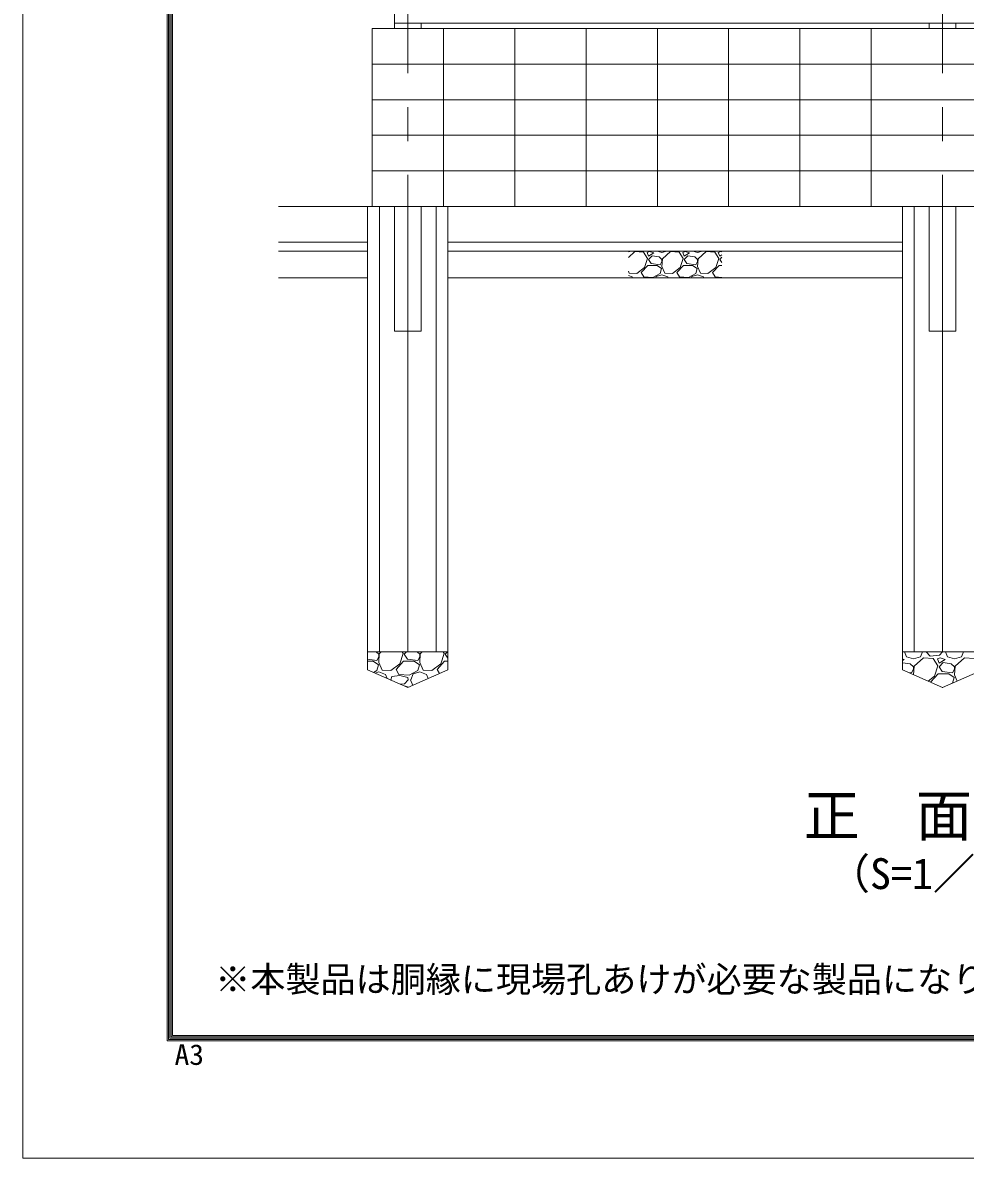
# Model space of a CAD drawing. Units: millimetres at full size, with parts at other scales. Extents: x -12600 to 12600, y -8910 to 8910.
# Drawn here: x -12600 to -7313, y -8910 to -2536 of the extents above; entities that cross this region are included whole.
import ezdxf
from ezdxf.enums import TextEntityAlignment as Align

# ---------------------------------------------------------------- set-up
doc = ezdxf.new("R2010")
doc.units = ezdxf.units.MM
doc.header["$LTSCALE"] = 30
doc.linetypes.add('USER1', pattern=[50.8, 31.75, -6.35, 6.35, -6.35])
for name, color, linetype, lineweight in [('0-0_D-STR1', 1, 'Continuous', 18), ('0-1_D-BMK', 2, 'USER1', 13), ('0-2_D-BGD', 7, 'Continuous', 18), ('0-4_D-DCR-HCH', 7, 'Continuous', 13), ('0-5_D-STR4', 7, 'Continuous', 18), ('0-B_D-TTL-TXT', 7, 'Continuous', 13), ('0-C_D-TTL', 7, 'Continuous', 18)]:
    doc.layers.add(name, color=color, linetype=linetype, lineweight=lineweight)
doc.styles.add('ＭＳ ゴシック', font='')
doc.styles.get('ＭＳ ゴシック').set_extended_font_data('MS Gothic')

msp = doc.modelspace()

# ---------------------------------------------------------------- linework, layer by layer
at = {"layer": '0-0_D-STR1'}
for p, q in [((-10515.02, -2538.32), (-4527.76, -2538.32)), ((-10365.02, -2568.32), (-10365.02, -2538.32)), ((-7515.02, -2538.32), (-7515.02, -2568.32)), ((-7365.02, -2568.32), (-7365.02, -2538.32))]:
    msp.add_line(p, q, dxfattribs=at)
for points in [[(-10365.02, 3565.47), (-10515.02, 3565.47), (-10515.02, -2568.32)], [(-10515.02, -3568.32), (-10515.02, -4268.32), (-10365.02, -4268.32), (-10365.02, -3568.32)], [(-7515.02, -3568.32), (-7515.02, -4268.32), (-7365.02, -4268.32), (-7365.02, -3568.32)]]:
    msp.add_lwpolyline(points, dxfattribs=at)
at = {"layer": '0-1_D-BMK'}
for p, q in [((-10440.02, -4343.32), (-10440.02, 3640.47)), ((-7440.02, -4343.32), (-7440.02, 3640.47))]:
    msp.add_line(p, q, dxfattribs=at)
at = {"layer": '0-2_D-BGD'}
for p, q in [((-3690.02, -2568.32), (-10640.02, -2568.32)), ((-10640.02, -2568.32), (-10640.02, -3568.32)), ((-10240.02, -2568.32), (-10240.02, -3568.32)), ((-9840.02, -2568.32), (-9840.02, -3568.32)), ((-9440.02, -2568.32), (-9440.02, -3568.32)), ((-9040.02, -2568.32), (-9040.02, -3568.32)), ((-8640.02, -2568.32), (-8640.02, -3568.32)), ((-8240.02, -2568.32), (-8240.02, -3568.32)), ((-7840.02, -2568.32), (-7840.02, -3568.32)), ((-3690.02, -2768.32), (-10640.02, -2768.32)), ((-3690.02, -2968.32), (-10640.02, -2968.32)), ((-3690.02, -3168.32), (-10640.02, -3168.32)), ((-3690.02, -3368.32), (-10640.02, -3368.32)), ((-3690.02, -3568.32), (-11165.02, -3568.32)), ((-10665.02, -3768.32), (-11165.02, -3768.32)), ((-10665.02, -3818.32), (-11165.02, -3818.32)), ((-7665.02, -3768.32), (-10215.02, -3768.32)), ((-7665.02, -3818.32), (-10215.02, -3818.32)), ((-10665.02, -3968.32), (-11165.02, -3968.32)), ((-7665.02, -3968.32), (-10215.02, -3968.32)), ((-10215.02, -6068.32), (-10665.02, -6068.32)), ((-7215.02, -6068.32), (-7665.02, -6068.32))]:
    msp.add_line(p, q, dxfattribs=at)
at = {"layer": '0-4_D-DCR-HCH'}
for p, q in [((-9202.52, -3823.15), (-9186.1, -3818.32)), ((-9165.94, -3820.5), (-9202.52, -3853.91)), ((-9117.94, -3824.5), (-9165.94, -3820.5)), ((-9083.94, -3820.5), (-9097.94, -3826.5)), ((-9059.94, -3828.5), (-9083.94, -3820.5)), ((-9041.77, -3818.32), (-9013.94, -3826.5)), ((-9013.94, -3826.5), (-8986.1, -3818.32)), ((-8965.94, -3820.5), (-9011.94, -3862.5)), ((-8917.94, -3824.5), (-8965.94, -3820.5)), ((-8883.94, -3820.5), (-8897.94, -3826.5)), ((-8859.94, -3828.5), (-8883.94, -3820.5)), ((-8841.77, -3818.32), (-8813.94, -3826.5)), ((-8813.94, -3826.5), (-8786.1, -3818.32)), ((-8765.94, -3820.5), (-8811.94, -3862.5)), ((-8717.94, -3824.5), (-8765.94, -3820.5)), ((-8683.94, -3820.5), (-8697.94, -3826.5)), ((-8677.52, -3822.64), (-8683.94, -3820.5)), ((-9095.94, -3860.5), (-9117.94, -3824.5)), ((-9111.94, -3910.5), (-9095.94, -3860.5)), ((-9097.94, -3826.5), (-9089.94, -3846.5)), ((-9089.94, -3846.5), (-9059.94, -3828.5)), ((-9069.94, -3844.5), (-9089.94, -3864.5)), ((-9089.94, -3864.5), (-9073.94, -3888.5)), ((-9029.94, -3850.5), (-9069.94, -3844.5)), ((-9013.94, -3864.5), (-9029.94, -3850.5)), ((-9023.94, -3894.5), (-9013.94, -3876.5)), ((-9011.94, -3862.5), (-9013.94, -3904.5)), ((-9013.94, -3876.5), (-9013.94, -3864.5)), ((-8895.94, -3860.5), (-8917.94, -3824.5)), ((-8911.94, -3910.5), (-8895.94, -3860.5)), ((-8897.94, -3826.5), (-8889.94, -3846.5)), ((-8889.94, -3846.5), (-8859.94, -3828.5)), ((-8869.94, -3844.5), (-8889.94, -3864.5)), ((-8889.94, -3864.5), (-8873.94, -3888.5)), ((-8829.94, -3850.5), (-8869.94, -3844.5)), ((-8813.94, -3864.5), (-8829.94, -3850.5)), ((-8823.94, -3894.5), (-8813.94, -3876.5)), ((-8811.94, -3862.5), (-8813.94, -3904.5)), ((-8813.94, -3876.5), (-8813.94, -3864.5)), ((-8695.94, -3860.5), (-8717.94, -3824.5)), ((-8711.94, -3910.5), (-8695.94, -3860.5)), ((-8697.94, -3826.5), (-8689.94, -3846.5)), ((-8689.94, -3846.5), (-8677.52, -3839.05)), ((-8677.52, -3852.09), (-8689.94, -3864.5)), ((-8689.94, -3864.5), (-8677.52, -3883.12)), ((-9202.52, -3931.61), (-9197.94, -3942.5)), ((-9129.94, -3938.5), (-9093.94, -3898.5)), ((-9115.94, -3962.5), (-9129.94, -3938.5)), ((-9093.94, -3898.5), (-9041.94, -3898.5)), ((-9073.94, -3888.5), (-9023.94, -3894.5)), ((-9023.94, -3944.5), (-9065.94, -3966.5)), ((-9045.94, -3960.5), (-9013.94, -3950.5)), ((-9041.94, -3898.5), (-9015.94, -3916.5)), ((-9015.94, -3916.5), (-9023.94, -3944.5)), ((-9013.94, -3904.5), (-8997.94, -3942.5)), ((-9013.94, -3950.5), (-8981.94, -3962.5)), ((-8997.94, -3942.5), (-8955.94, -3944.5)), ((-8955.94, -3944.5), (-8911.94, -3910.5)), ((-8929.94, -3938.5), (-8893.94, -3898.5)), ((-8915.94, -3962.5), (-8929.94, -3938.5)), ((-8893.94, -3898.5), (-8841.94, -3898.5)), ((-8873.94, -3888.5), (-8823.94, -3894.5)), ((-8823.94, -3944.5), (-8865.94, -3966.5)), ((-8845.94, -3960.5), (-8813.94, -3950.5)), ((-8841.94, -3898.5), (-8815.94, -3916.5)), ((-8815.94, -3916.5), (-8823.94, -3944.5)), ((-8813.94, -3904.5), (-8797.94, -3942.5)), ((-8813.94, -3950.5), (-8781.94, -3962.5)), ((-8797.94, -3942.5), (-8755.94, -3944.5)), ((-8755.94, -3944.5), (-8711.94, -3910.5)), ((-8729.94, -3938.5), (-8693.94, -3898.5)), ((-8715.94, -3962.5), (-8729.94, -3938.5)), ((-8693.94, -3898.5), (-8677.52, -3898.5)), ((-9202.52, -3954.78), (-9181.94, -3962.5)), ((-9181.94, -3962.5), (-9179.25, -3968.32)), ((-9065.94, -3966.5), (-9115.94, -3962.5)), ((-9049.28, -3968.32), (-9045.94, -3960.5)), ((-8981.94, -3962.5), (-8979.25, -3968.32)), ((-8865.94, -3966.5), (-8915.94, -3962.5)), ((-8849.28, -3968.32), (-8845.94, -3960.5)), ((-8781.94, -3962.5), (-8779.25, -3968.32)), ((-8677.52, -3965.58), (-8715.94, -3962.5)), ((-10665.02, -6109.45), (-10614.01, -6115.57)), ((-10602.51, -6081.07), (-10617.09, -6068.32)), ((-10614.01, -6115.57), (-10602.51, -6094.87)), ((-10600.21, -6078.77), (-10602.51, -6127.07)), ((-10602.51, -6094.87), (-10602.51, -6081.07)), ((-10588.76, -6068.32), (-10600.21, -6078.77)), ((-10485.21, -6133.97), (-10466.81, -6076.47)), ((-10466.81, -6076.47), (-10471.79, -6068.32)), ((-10447.16, -6068.32), (-10459.91, -6081.07)), ((-10459.91, -6081.07), (-10441.51, -6108.67)), ((-10441.51, -6108.67), (-10384.01, -6115.57)), ((-10372.51, -6081.07), (-10387.09, -6068.32)), ((-10384.01, -6115.57), (-10372.51, -6094.87)), ((-10370.21, -6078.77), (-10372.51, -6127.07)), ((-10372.51, -6094.87), (-10372.51, -6081.07)), ((-10358.76, -6068.32), (-10370.21, -6078.77)), ((-10255.21, -6133.97), (-10236.81, -6076.47)), ((-10236.81, -6076.47), (-10241.79, -6068.32)), ((-10217.16, -6068.32), (-10229.91, -6081.07)), ((-10229.91, -6081.07), (-10215.02, -6103.4)), ((-7655.41, -6109.67), (-7665.02, -6106.47)), ((-7665.02, -6115.44), (-7655.41, -6109.67)), ((-7653.42, -6068.32), (-7641.61, -6095.87)), ((-7641.61, -6095.87), (-7602.51, -6107.37)), ((-7602.51, -6107.37), (-7563.41, -6095.87)), ((-7547.31, -6100.47), (-7600.21, -6148.77)), ((-7563.41, -6095.87), (-7553.57, -6068.32)), ((-7492.11, -6105.07), (-7547.31, -6100.47)), ((-7510.51, -6091.27), (-7531.55, -6068.32)), ((-7457.61, -6086.67), (-7510.51, -6091.27)), ((-7466.81, -6146.47), (-7492.11, -6105.07)), ((-7453.01, -6100.47), (-7469.11, -6107.37)), ((-7469.11, -6107.37), (-7459.91, -6130.37)), ((-7459.91, -6130.37), (-7425.41, -6109.67)), ((-7441.09, -6068.32), (-7457.61, -6086.67)), ((-7425.41, -6109.67), (-7453.01, -6100.47)), ((-7423.42, -6068.32), (-7411.61, -6095.87)), ((-7411.61, -6095.87), (-7372.51, -6107.37)), ((-7372.51, -6107.37), (-7333.41, -6095.87)), ((-7333.41, -6095.87), (-7323.57, -6068.32)), ((-10665.02, -6120.17), (-10634.71, -6120.17)), ((-10634.71, -6120.17), (-10604.81, -6140.87)), ((-10614.01, -6173.07), (-10632.52, -6182.76)), ((-10623.82, -6186.63), (-10602.51, -6179.97)), ((-10604.81, -6140.87), (-10614.01, -6173.07)), ((-10602.51, -6127.07), (-10584.11, -6170.77)), ((-10602.51, -6179.97), (-10565.71, -6193.77)), ((-10505.91, -6166.17), (-10464.51, -6120.17)), ((-10489.81, -6193.77), (-10505.91, -6166.17)), ((-10464.51, -6120.17), (-10404.71, -6120.17)), ((-10384.01, -6173.07), (-10432.31, -6198.37)), ((-10409.31, -6191.47), (-10372.51, -6179.97)), ((-10404.71, -6120.17), (-10374.81, -6140.87)), ((-10374.81, -6140.87), (-10384.01, -6173.07)), ((-10372.51, -6127.07), (-10354.11, -6170.77)), ((-10372.51, -6179.97), (-10335.71, -6193.77)), ((-10354.11, -6170.77), (-10305.81, -6173.07)), ((-10305.81, -6173.07), (-10255.21, -6133.97)), ((-10275.91, -6166.17), (-10234.51, -6120.17)), ((-10262.38, -6189.36), (-10275.91, -6166.17)), ((-10234.51, -6120.17), (-10215.02, -6120.17)), ((-7620.91, -6134.97), (-7665.02, -6128.35)), ((-7602.51, -6151.07), (-7620.91, -6134.97)), ((-7614.01, -6185.57), (-7602.51, -6164.87)), ((-7602.51, -6164.87), (-7602.51, -6151.07)), ((-7600.21, -6148.77), (-7602.47, -6196.12)), ((-7485.21, -6203.97), (-7466.81, -6146.47)), ((-7436.91, -6128.07), (-7459.91, -6151.07)), ((-7459.91, -6151.07), (-7441.51, -6178.67)), ((-7441.51, -6178.67), (-7384.01, -6185.57)), ((-7390.91, -6134.97), (-7436.91, -6128.07)), ((-7372.51, -6151.07), (-7390.91, -6134.97)), ((-7384.01, -6185.57), (-7372.51, -6164.87)), ((-7370.21, -6148.77), (-7372.51, -6197.07)), ((-7372.51, -6164.87), (-7372.51, -6151.07)), ((-10565.71, -6193.77), (-10554.86, -6217.28)), ((-10535.81, -6223.67), (-10528.91, -6205.27)), ((-10532.61, -6227.17), (-10535.81, -6223.67)), ((-10485.21, -6200.67), (-10528.91, -6205.27)), ((-10432.31, -6198.37), (-10489.81, -6193.77)), ((-10439.21, -6212.17), (-10485.21, -6200.67)), ((-10436.91, -6223.67), (-10457.61, -6246.67)), ((-10436.91, -6223.67), (-10439.21, -6212.17)), ((-10425.41, -6223.67), (-10411.68, -6255.72)), ((-10423.11, -6223.67), (-10409.31, -6191.47)), ((-10335.71, -6193.77), (-10324.92, -6217.16)), ((-10299.06, -6205.66), (-10298.91, -6205.27)), ((-10297.94, -6205.17), (-10298.91, -6205.27)), ((-7630.71, -6183.57), (-7614.01, -6185.57)), ((-7521.58, -6232.07), (-7485.21, -6203.97)), ((-7505.91, -6236.17), (-7464.51, -6190.17)), ((-7503.66, -6240.03), (-7505.91, -6236.17)), ((-7384.01, -6243.07), (-7388.43, -6245.39)), ((-7374.81, -6210.87), (-7384.01, -6243.07)), ((-7372.51, -6197.07), (-7357.88, -6231.81)), ((-10457.61, -6246.67), (-10483.63, -6248.93)), ((-10453.01, -6260.47), (-10455.38, -6261.49)), ((-10435.5, -6266.31), (-10453.01, -6260.47)), ((-7438.95, -6267.84), (-7441.56, -6267.63))]:
    msp.add_line(p, q, dxfattribs=at)
for points in [[(-9197.94, -3942.5), (-9155.94, -3944.5), (-9111.94, -3910.5)], [(-7262.11, -6105.07), (-7317.31, -6100.47), (-7370.21, -6148.77)], [(-10584.11, -6170.77), (-10535.81, -6173.07), (-10485.21, -6133.97)], [(-7464.51, -6190.17), (-7404.71, -6190.17), (-7374.81, -6210.87)]]:
    msp.add_lwpolyline(points, dxfattribs=at)
at = {"layer": '0-5_D-STR4'}
for p, q in [((-10665.02, -6168.32), (-10665.02, -3568.32)), ((-10599.12, -3568.32), (-10599.12, -6068.32)), ((-10440.02, -3568.32), (-10440.02, -6068.32)), ((-10280.92, -3568.32), (-10280.92, -6068.32)), ((-10215.02, -6168.32), (-10215.02, -3568.32)), ((-7665.02, -6168.32), (-7665.02, -3568.32)), ((-7599.12, -3568.32), (-7599.12, -6068.32)), ((-7440.02, -3568.32), (-7440.02, -6068.32)), ((-10665.02, -6168.32), (-10440.02, -6268.32)), ((-10440.02, -6268.32), (-10215.02, -6168.32)), ((-7665.02, -6168.32), (-7440.02, -6268.32)), ((-7440.02, -6268.32), (-7215.02, -6168.32))]:
    msp.add_line(p, q, dxfattribs=at)
at = {"layer": '0-C_D-TTL', "color": 2}
msp.add_lwpolyline([(-12600, 8910), (12600, 8910), (12600, -8910), (-12600, -8910)], close=True, dxfattribs=at)
at = {"layer": '0-C_D-TTL'}
for points in [[(-11790, 8250), (11790, 8250), (11790, -8250), (-11790, -8250)], [(-11782.5, 8242.5), (11782.5, 8242.5), (11782.5, -8242.5), (-11782.5, -8242.5)], [(-11775, 8235), (11775, 8235), (11775, -8235), (-11775, -8235)], [(-11767.5, 8227.5), (11767.5, 8227.5), (11767.5, -8227.5), (-11767.5, -8227.5)], [(-11760, 8220), (11760, 8220), (11760, -8220), (-11760, -8220)]]:
    msp.add_lwpolyline(points, close=True, dxfattribs=at)

# ---------------------------------------------------------------- texts
at = {"layer": '0-B_D-TTL-TXT', "style": 'ＭＳ ゴシック'}
for s, height, p in [('正\u3000面\u3000図', 230.9, (-8219.72, -7171.2)), ('（S=1／60）', 173.1, (-8083.27, -7450.79)), ('※本製品は胴縁に現場孔あけが必要な製品になります。(支柱取付部)', 144.3, (-11520, -8020.81))]:
    msp.add_text(s, height=height, dxfattribs=at).set_placement(p, align=Align.BOTTOM_LEFT)
at = {"layer": '0-C_D-TTL', "style": 'ＭＳ ゴシック', "width": 1.05}
msp.add_text('A3', height=115.5, dxfattribs=at).set_placement((-11748.26, -8420.43), align=Align.BOTTOM_LEFT)

doc.saveas('drawing.dxf')
